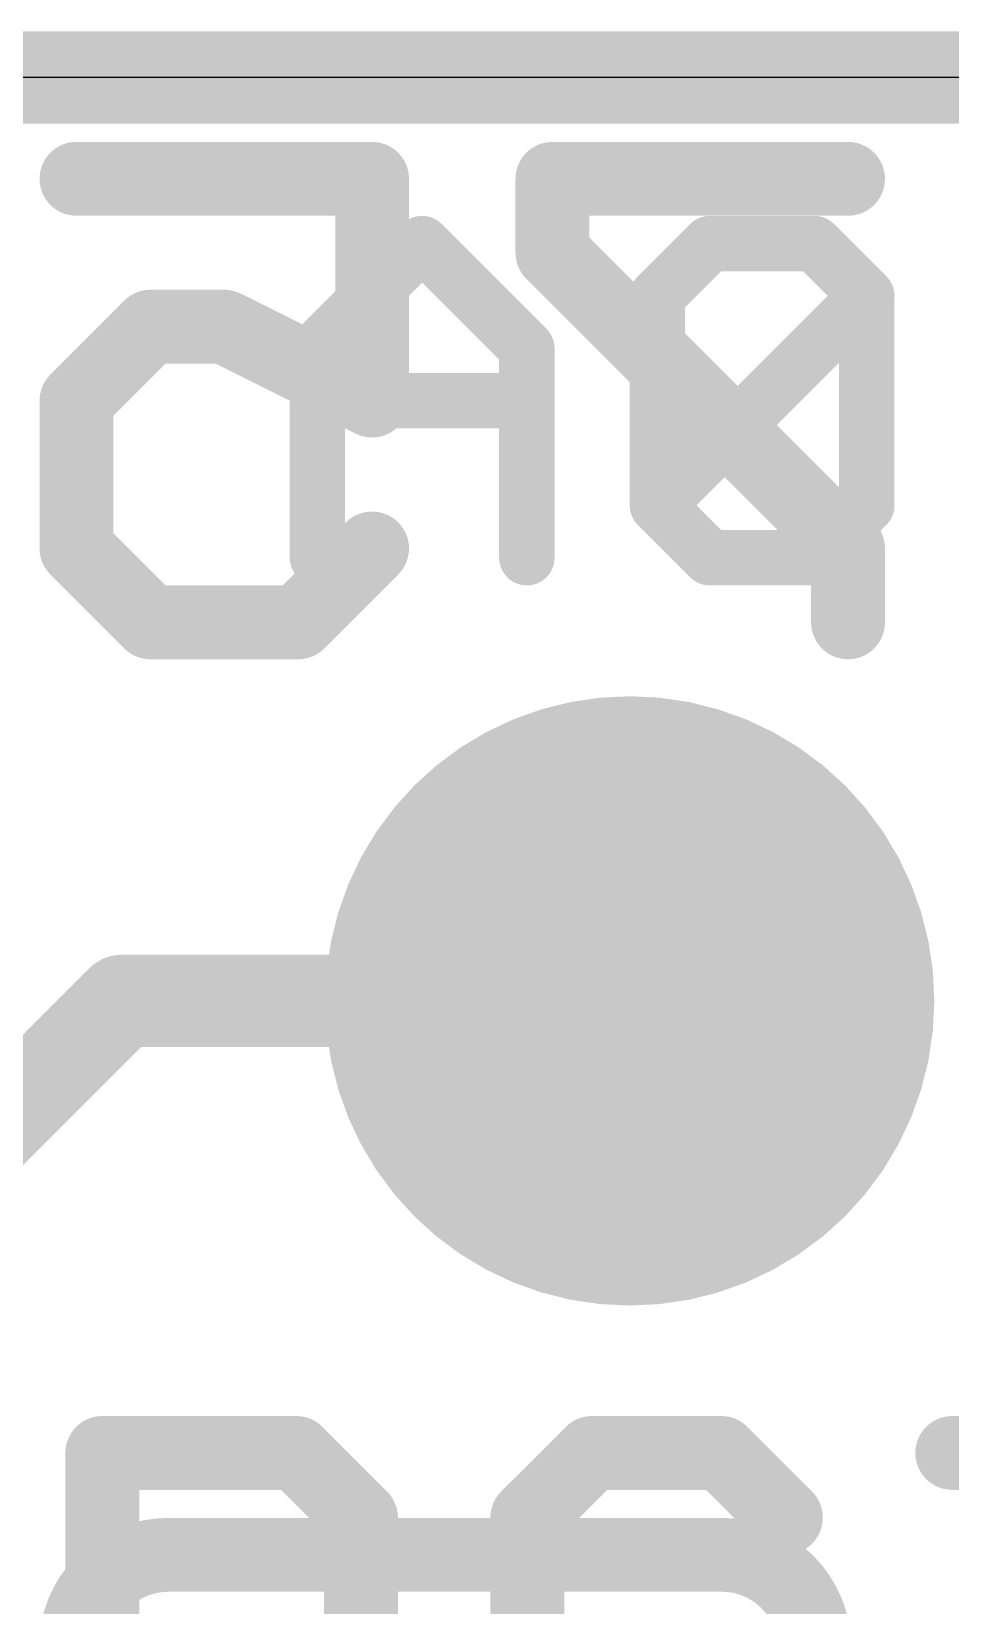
# Model space of a CAD drawing. Extents: x -0.1 to 25.5, y -0.1 to 17.9.
# Drawn here: x 8.514 to 11.043, y 13.577 to 17.907 of the extents above; entities that cross this region are included whole.
import ezdxf

# ---------------------------------------------------------------- set-up
doc = ezdxf.new("R2010")
doc.units = 0
for name, color, linetype in [('1', 12, 'CONTINUOUS'), ('16', 5, 'CONTINUOUS'), ('17', 110, 'CONTINUOUS'), ('20', 53, 'CONTINUOUS'), ('21', 40, 'CONTINUOUS'), ('22', 6, 'CONTINUOUS')]:
    doc.layers.add(name, color=color, linetype=linetype)

# ---------------------------------------------------------------- blocks, each defined once
blk = doc.blocks.new('ROUNDP')
at = {"const_width": 0.5}
blk.add_lwpolyline([(0, -0.25, 1), (0, 0.25, 1), (0, -0.25)], format="xyb", dxfattribs=at)

msp = doc.modelspace()

# ---------------------------------------------------------------- linework, layer by layer
at = {"layer": '1', "const_width": 0.254}
msp.add_lwpolyline([(0, 17.78), (25.4, 17.78)], dxfattribs=at)
at = {"layer": '16', "const_width": 0.254}
for points in [[(0, 17.78), (25.4, 17.78)], [(7.239, 13.716), (8.763, 15.24)], [(8.763, 15.24), (10.16, 15.24)]]:
    msp.add_lwpolyline(points, dxfattribs=at)
at = {"layer": '16', "const_width": 0.127}
for points in [[(8.763, 15.3035, 1), (8.763, 15.1765)], [(8.8079, 15.1951, 1), (8.7181, 15.2849)], [(10.16, 15.1765, 1), (10.16, 15.3035)]]:
    msp.add_lwpolyline(points, format="xyb", dxfattribs=at)
at = {"layer": '20'}
msp.add_line((22.86, 17.78), (2.54, 17.78), dxfattribs=at)
at = {"layer": '21'}
for points, const_width in [([(9.3007, 17.0354), (9.5888, 17.3235)], 0.1524), ([(9.5888, 17.3235), (9.8769, 17.0354)], 0.1524), ([(10.2362, 17.1795), (10.3803, 17.3235)], 0.1524), ([(10.3803, 17.3235), (10.6684, 17.3235)], 0.1524), ([(10.6684, 17.3235), (10.8124, 17.1795)], 0.1524), ([(10.2362, 16.6033), (10.2362, 17.1795)], 0.1524), ([(10.2362, 16.6033), (10.8124, 17.1795)], 0.1524), ([(10.8124, 17.1795), (10.8124, 16.6033)], 0.1524), ([(9.3007, 16.4592), (9.3007, 17.0354)], 0.1524), ([(9.8769, 17.0354), (9.8769, 16.4592)], 0.1524), ([(9.3007, 16.8914), (9.8769, 16.8914)], 0.1524), ([(10.3803, 16.4592), (10.2362, 16.6033)], 0.1524), ([(10.8124, 16.6033), (10.6684, 16.4592)], 0.1524), ([(10.6684, 16.4592), (10.3803, 16.4592)], 0.1524), ([(8.7087, 12.9286), (8.7087, 13.9963)], 0.2032), ([(8.7087, 13.9963), (9.2426, 13.9963)], 0.2032), ([(9.2426, 13.9963), (9.4205, 13.8184)], 0.2032), ([(10.0561, 13.9963), (9.8781, 13.8184)], 0.2032), ([(10.412, 13.9963), (10.0561, 13.9963)], 0.2032), ([(10.5899, 13.8184), (10.412, 13.9963)], 0.2032), ([(11.0475, 13.9963), (11.7593, 13.9963)], 0.2032), ([(9.4205, 13.8184), (9.4205, 13.4625)], 0.2032), ([(9.8781, 13.8184), (9.8781, 13.1066)], 0.2032)]:
    msp.add_lwpolyline(points, dxfattribs=dict(at, const_width=const_width))
for points, const_width in [([(9.6157, 17.3505, 1), (9.5619, 17.2966)], 0.0762), ([(9.6157, 17.2966, 1), (9.5619, 17.3505)], 0.0762), ([(10.3803, 17.3616, 1), (10.3803, 17.2854)], 0.0762), ([(10.4072, 17.2966, 1), (10.3533, 17.3505)], 0.0762), ([(10.6953, 17.3505, 1), (10.6414, 17.2966)], 0.0762), ([(10.6684, 17.2854, 1), (10.6684, 17.3616)], 0.0762), ([(10.2743, 17.1795, 1), (10.1981, 17.1795)], 0.0762), ([(10.2093, 17.2064, 1), (10.2631, 17.1525)], 0.0762), ([(10.8505, 17.1795, 1), (10.7743, 17.1795)], 0.0762), ([(10.8394, 17.1525, 1), (10.7855, 17.2064)], 0.0762), ([(10.7855, 17.1525, 1), (10.8394, 17.2064)], 0.0762), ([(9.3388, 17.0354, 1), (9.2626, 17.0354)], 0.0762), ([(9.915, 17.0354, 1), (9.8388, 17.0354)], 0.0762), ([(9.2737, 17.0624, 1), (9.3276, 17.0085)], 0.0762), ([(9.85, 17.0085, 1), (9.9038, 17.0624)], 0.0762), ([(9.3007, 16.9295, 1), (9.3007, 16.8533)], 0.0762), ([(9.8769, 16.8533, 1), (9.8769, 16.9295)], 0.0762), ([(10.2631, 16.6302, 1), (10.2093, 16.5763)], 0.0762), ([(10.8394, 16.5763, 1), (10.7855, 16.6302)], 0.0762), ([(10.2093, 16.6302, 1), (10.2631, 16.5763)], 0.0762), ([(10.1981, 16.6033, 1), (10.2743, 16.6033)], 0.0762), ([(10.7743, 16.6033, 1), (10.8505, 16.6033)], 0.0762), ([(10.3803, 16.4973, 1), (10.3803, 16.4211)], 0.0762), ([(10.3533, 16.4323, 1), (10.4072, 16.4861)], 0.0762), ([(10.6414, 16.4861, 1), (10.6953, 16.4323)], 0.0762), ([(10.6684, 16.4211, 1), (10.6684, 16.4973)], 0.0762), ([(9.2626, 16.4592, 1), (9.3388, 16.4592)], 0.0762), ([(9.8388, 16.4592, 1), (9.915, 16.4592)], 0.0762), ([(8.7595, 13.9963, 1), (8.6579, 13.9963)], 0.1016), ([(8.7087, 14.0471, 1), (8.7087, 13.9455)], 0.1016), ([(9.2785, 14.0322, 1), (9.2066, 13.9604)], 0.1016), ([(9.2426, 13.9455, 1), (9.2426, 14.0471)], 0.1016), ([(10.0561, 14.0471, 1), (10.0561, 13.9455)], 0.1016), ([(10.092, 13.9604, 1), (10.0201, 14.0322)], 0.1016), ([(10.4479, 14.0322, 1), (10.376, 13.9604)], 0.1016), ([(10.412, 13.9455, 1), (10.412, 14.0471)], 0.1016), ([(11.0475, 14.0471, 1), (11.0475, 13.9455)], 0.1016), ([(9.4713, 13.8184, 1), (9.3697, 13.8184)], 0.1016), ([(9.3846, 13.7824, 1), (9.4564, 13.8543)], 0.1016), ([(9.9289, 13.8184, 1), (9.8273, 13.8184)], 0.1016), ([(9.8422, 13.8543, 1), (9.914, 13.7824)], 0.1016), ([(10.554, 13.7824, 1), (10.6258, 13.8543)], 0.1016)]:
    msp.add_lwpolyline(points, format="xyb", dxfattribs=dict(at, const_width=const_width))
at = {"layer": '22', "const_width": 0.2032}
for points in [[(8.6376, 17.5016), (9.4511, 17.5016)], [(9.4511, 17.5016), (9.4511, 16.8915)], [(10.7608, 17.5016), (9.9473, 17.5016)], [(9.9473, 17.5016), (9.9473, 17.2983)], [(9.9473, 17.2983), (10.7608, 16.4848)], [(8.841, 17.0949), (8.6376, 16.8915)], [(9.0443, 17.0949), (8.841, 17.0949)], [(9.4511, 16.8915), (9.0443, 17.0949)], [(8.6376, 16.8915), (8.6376, 16.4848)], [(8.6376, 16.4848), (8.841, 16.2814)], [(9.2477, 16.2814), (9.4511, 16.4848)], [(10.7608, 16.4848), (10.7608, 16.2814)], [(8.841, 16.2814), (9.2477, 16.2814)], [(8.89, 13.716), (10.414, 13.716)]]:
    msp.add_lwpolyline(points, dxfattribs=at)
at = {"layer": '22'}
for points, const_width in [([(8.6376, 17.5524, 1), (8.6376, 17.4508)], 0.1016), ([(9.5019, 17.5016, 1), (9.4003, 17.5016)], 0.1016), ([(9.4511, 17.4508, 1), (9.4511, 17.5524)], 0.1016), ([(9.9473, 17.5524, 1), (9.9473, 17.4508)], 0.1016), ([(9.9981, 17.5016, 1), (9.8965, 17.5016)], 0.1016), ([(10.7608, 17.4508, 1), (10.7608, 17.5524)], 0.1016), ([(9.9832, 17.3342, 1), (9.9114, 17.2623)], 0.1016), ([(9.8965, 17.2983, 1), (9.9981, 17.2983)], 0.1016), ([(8.841, 17.1457, 1), (8.841, 17.0441)], 0.1016), ([(8.8769, 17.059, 1), (8.8051, 17.1308)], 0.1016), ([(9.0671, 17.1403, 1), (9.0216, 17.0495)], 0.1016), ([(9.0443, 17.0441, 1), (9.0443, 17.1457)], 0.1016), ([(8.6884, 16.8915, 1), (8.5868, 16.8915)], 0.1016), ([(8.6017, 16.9274, 1), (8.6735, 16.8556)], 0.1016), ([(9.4284, 16.8461, 1), (9.4738, 16.937)], 0.1016), ([(9.4003, 16.8915, 1), (9.5019, 16.8915)], 0.1016), ([(8.6735, 16.5207, 1), (8.6017, 16.4489)], 0.1016), ([(9.487, 16.4489, 1), (9.4152, 16.5207)], 0.1016), ([(10.8116, 16.4848, 1), (10.71, 16.4848)], 0.1016), ([(10.7249, 16.4489, 1), (10.7967, 16.5207)], 0.1016), ([(8.5868, 16.4848, 1), (8.6884, 16.4848)], 0.1016), ([(8.841, 16.3322, 1), (8.841, 16.2306)], 0.1016), ([(9.2477, 16.2306, 1), (9.2477, 16.3322)], 0.1016), ([(8.8051, 16.2455, 1), (8.8769, 16.3173)], 0.1016), ([(9.2118, 16.3173, 1), (9.2836, 16.2455)], 0.1016), ([(10.71, 16.2814, 1), (10.8116, 16.2814)], 0.1016), ([(8.89, 13.716, 0.4142), (8.636, 13.462)], 0.2032), ([(8.89, 13.7668, 1), (8.89, 13.6652)], 0.1016), ([(8.89, 13.6652, 1), (8.89, 13.7668)], 0.1016), ([(10.668, 13.462, 0.4142), (10.414, 13.716)], 0.2032), ([(10.414, 13.7668, 1), (10.414, 13.6652)], 0.1016), ([(10.414, 13.6652, 1), (10.414, 13.7668)], 0.1016)]:
    msp.add_lwpolyline(points, format="xyb", dxfattribs=dict(at, const_width=const_width))

# ---------------------------------------------------------------- block references
at = {"layer": '17', "xscale": 1.6764, "yscale": 1.6764, "rotation": 90}
msp.add_blockref('ROUNDP', (10.16, 15.24), dxfattribs=at)
msp.add_blockref('ROUNDP', (10.16, 15.24), dxfattribs=at)

doc.saveas('drawing.dxf')
